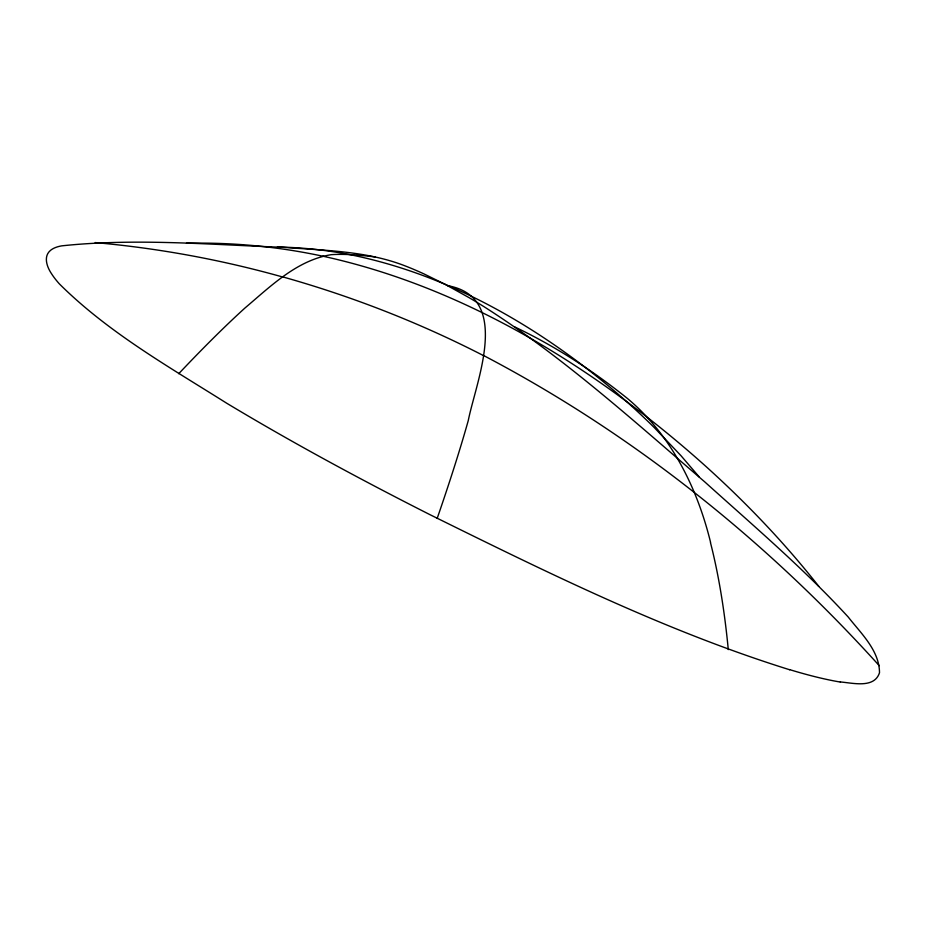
<?xml version="1.0" encoding="UTF-8"?>
<svg xmlns="http://www.w3.org/2000/svg" width="926" height="926" viewBox="0 0 926 926"><rect width="100%" height="100%" fill="white"/><g stroke="black" fill="none" stroke-linecap="round" stroke-linejoin="round"><path stroke-width="1.39" d="M437.165 518.444A1376.707 106.444 -63.9 0 0 468.278 420.52C475.941 381.709 512.275 297.234 447.652 285.671M375.343 256.953C360.746 255.263 345.93 253.712 331.242 254.673C296.806 260.241 270.496 286.423 244.973 307.999A2108.815 166.657 -56.6 0 0 178.73 373.699M840.299 681.953C852.834 682.948 874.352 688.747 879.503 672.751C879.399 650.48 861.076 633.511 848.262 617.075C803.78 568.599 753.533 525.875 704.744 481.879C633.234 420.52 562.869 356.765 483.094 306.112A103.457 15.476 29.4 0 0 469.112 297.674L444.966 284.247L424.108 273.969A92.855 13.809 29.4 0 0 405.75 266.144C366.951 250.819 324.563 250.506 283.553 247.346C209.774 244.672 135.416 238.028 61.834 245.841A237.392 51.856 28.3 0 0 50.282 250.576C43.094 256.768 47.157 267.371 51.648 273.911A164.921 36.079 27.9 0 0 59.322 283.842C108.099 332.399 168.775 366.719 226.615 403.169C292.94 443.056 361.105 479.807 430.15 514.763C547.15 572.476 664.833 630.803 789.693 669.764M323.024 256.224C441.933 282.233 551.005 342.284 646.429 416.642A1075.48 957.959 9.5 0 1 706.307 466.785C746.935 503.478 784.843 543.238 818.723 586.262M514.613 326.878C554.905 346.023 592.744 370.539 627.469 398.504C671.037 434.931 697.278 487.933 710.566 542.358M483.245 355.329C632.608 433.518 766.404 540.738 879.272 665.69M699.385 477.156L680.888 455.58L654.254 427.58A720.555 664.092 9 0 0 586.852 368.652C517.356 314.898 437.431 272.36 350.815 254.824A396.71 377.113 8.4 0 0 277.383 247.011M840.461 682.08A430.139 82.298 30.1 0 1 789.484 669.579M186.462 243.26A548.794 513.745 8.4 0 1 323.012 256.247M282.754 276.897A982.15 879.156 8.5 0 1 483.187 355.434M710.462 542.59A1246.628 358.605 -72.1 0 1 728.287 649.601M95.181 242.577A928.35 835.229 8.7 0 1 282.719 277.013"/></g></svg>
